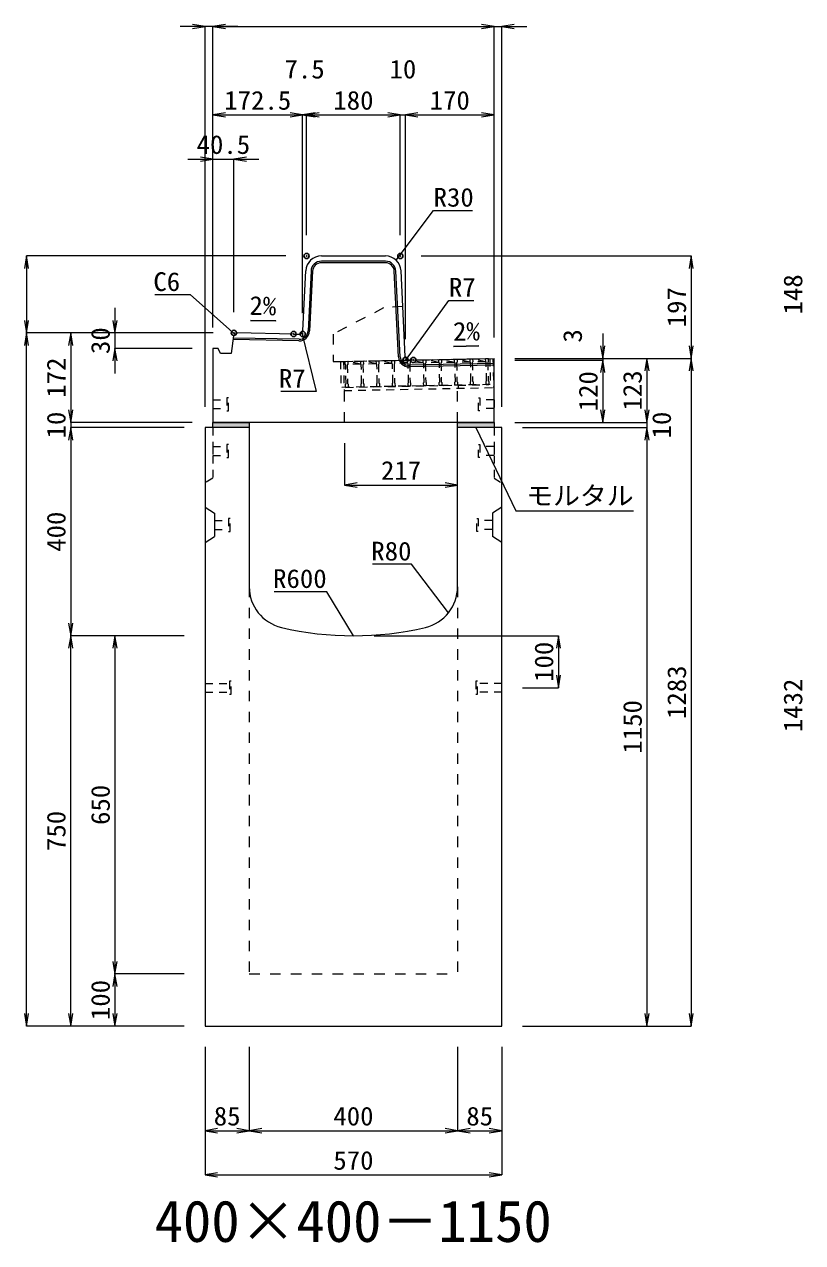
# Model space of a CAD drawing. Units: millimetres at full size. Extents: x -22536 to 51867, y -19720 to 38340.
# Drawn here: x 34918 to 36413, y -7786 to -5445 of the extents above; entities that cross this region are included whole.
import ezdxf
from ezdxf.enums import TextEntityAlignment as Align

# ---------------------------------------------------------------- set-up
doc = ezdxf.new("R2010")
doc.units = ezdxf.units.MM
doc.header["$LTSCALE"] = 20
doc.header["$PDMODE"] = 32
doc.header["$PDSIZE"] = 10
doc.linetypes.add('USER1', pattern=[2, 1, -1])
doc.linetypes.add('USER2', pattern=[1.35, 0.75, -0.6])
for name, color, linetype, lineweight in [('インサート', 3, 'USER2', 9), ('グレーチング', 7, 'USER2', 5), ('モルタル', 7, 'Continuous', 9), ('受枠', 3, 'USER2', 9), ('寸法線', 7, 'Continuous', 13), ('引出線', 4, 'Continuous', 13), ('本体', 2, 'Continuous', 13), ('目地', 132, 'Continuous', 5)]:
    doc.layers.add(name, color=color, linetype=linetype, lineweight=lineweight)
doc.layers.add('作業エリア', color=11, linetype='Continuous')
doc.layers.add('文字', color=7, linetype='Continuous')
doc.styles.add('ＭＳ 明朝', font='')
doc.styles.get('ＭＳ 明朝').set_extended_font_data('MS Mincho')

# ---------------------------------------------------------------- blocks, each defined once
blk = doc.blocks.new('open_arrow')
at = {"color": 0, "linetype": 'Continuous', "lineweight": -2}
blk.add_lwpolyline([(7.5, 1.25), (0, 0), (7.5, -1.25)], dxfattribs=at)

msp = doc.modelspace()

# ---------------------------------------------------------------- hatches: boundary and pattern name
at = {"layer": 'モルタル'}
for points in [[(35350, -6220), (35350, -6210), (35280, -6210), (35280, -6220)], [(35820, -6220), (35820, -6210), (35750, -6210), (35750, -6220)]]:
    msp.add_hatch(color=256, dxfattribs=at).paths.add_polyline_path(points)

# ---------------------------------------------------------------- linework, layer by layer
at = {"layer": 'インサート'}
for p, q in [((35280, -6166.5), (35307, -6166.5)), ((35280, -6166.5), (35280, -6183.5)), ((35310, -6162.5), (35307, -6162.5)), ((35307, -6162.5), (35307, -6187.5)), ((35310, -6187.5), (35310, -6162.5)), ((35790, -6162.5), (35793, -6162.5)), ((35790, -6187.5), (35790, -6162.5)), ((35793, -6162.5), (35793, -6187.5)), ((35820, -6166.5), (35793, -6166.5)), ((35820, -6166.5), (35820, -6183.5)), ((35280, -6183.5), (35307, -6183.5)), ((35307, -6187.5), (35310, -6187.5)), ((35793, -6187.5), (35790, -6187.5)), ((35820, -6183.5), (35793, -6183.5)), ((35280, -6256.5), (35307, -6256.5)), ((35280, -6256.5), (35280, -6273.5)), ((35280, -6273.5), (35307, -6273.5)), ((35310, -6252.5), (35307, -6252.5)), ((35307, -6252.5), (35307, -6277.5)), ((35310, -6277.5), (35310, -6252.5)), ((35790, -6252.5), (35793, -6252.5)), ((35790, -6277.5), (35790, -6252.5)), ((35793, -6252.5), (35793, -6277.5)), ((35820, -6256.5), (35793, -6256.5)), ((35820, -6273.5), (35793, -6273.5)), ((35820, -6256.5), (35820, -6273.5)), ((35307, -6277.5), (35310, -6277.5)), ((35793, -6277.5), (35790, -6277.5)), ((35283.2, -6398.5), (35310.2, -6398.5)), ((35283.2, -6398.5), (35283.2, -6415.5)), ((35313.2, -6394.5), (35310.2, -6394.5)), ((35310.2, -6394.5), (35310.2, -6419.5)), ((35313.2, -6419.5), (35313.2, -6394.5)), ((35786.8, -6394.5), (35789.8, -6394.5)), ((35786.8, -6419.5), (35786.8, -6394.5)), ((35789.8, -6394.5), (35789.8, -6419.5)), ((35816.8, -6398.5), (35789.8, -6398.5)), ((35816.8, -6398.5), (35816.8, -6415.5)), ((35283.2, -6415.5), (35310.2, -6415.5)), ((35310.2, -6419.5), (35313.2, -6419.5)), ((35789.8, -6419.5), (35786.8, -6419.5)), ((35816.8, -6415.5), (35789.8, -6415.5)), ((35265, -6711.5), (35312, -6711.5)), ((35265, -6711.5), (35265, -6728.5)), ((35315, -6707.5), (35312, -6707.5)), ((35312, -6707.5), (35312, -6732.5)), ((35315, -6732.5), (35315, -6707.5)), ((35788, -6707.5), (35785, -6707.5)), ((35785, -6707.5), (35785, -6732.5)), ((35788, -6732.5), (35788, -6707.5)), ((35835, -6711.5), (35788, -6711.5)), ((35835, -6728.5), (35835, -6711.5)), ((35265, -6728.5), (35312, -6728.5)), ((35312, -6732.5), (35315, -6732.5)), ((35785, -6732.5), (35788, -6732.5)), ((35835, -6728.5), (35788, -6728.5))]:
    msp.add_line(p, q, dxfattribs=at)
at = {"layer": 'グレーチング'}
for p, q in [((35533.97, -6092.54), (35808.92, -6087.21)), ((35564.08, -6097.95), (35538.97, -6092.44)), ((35564.08, -6097.95), (35539.08, -6098.44)), ((35594.07, -6097.37), (35568.96, -6091.86)), ((35594.07, -6097.37), (35569.08, -6097.86)), ((35624.07, -6096.79), (35598.96, -6091.28)), ((35624.07, -6096.79), (35599.07, -6097.28)), ((35654.06, -6096.21), (35628.95, -6090.7)), ((35654.06, -6096.21), (35629.07, -6096.7)), ((35684.06, -6095.63), (35658.95, -6090.12)), ((35684.06, -6095.63), (35659.06, -6096.12)), ((35714.05, -6095.05), (35688.94, -6089.54)), ((35714.05, -6095.05), (35689.06, -6095.54)), ((35744.05, -6094.47), (35718.93, -6088.96)), ((35744.05, -6094.47), (35719.05, -6094.95)), ((35774.04, -6093.89), (35748.93, -6088.38)), ((35774.04, -6093.89), (35749.05, -6094.37)), ((35804.04, -6093.31), (35778.92, -6087.8)), ((35804.04, -6093.31), (35779.04, -6093.79)), ((35534.94, -6142.53), (35809.89, -6137.21))]:
    msp.add_line(p, q, dxfattribs=at)
for points in [[(35804.89, -6137.3), (35804.77, -6131.3), (35805.75, -6130.28), (35805.05, -6094.29), (35804.04, -6093.31), (35803.92, -6087.31), (35808.92, -6087.21), (35809.03, -6093.21), (35808.05, -6094.23), (35808.75, -6130.23), (35809.77, -6131.21), (35809.89, -6137.21)], [(35533.97, -6092.54), (35538.97, -6092.44), (35539.08, -6098.44), (35538.1, -6099.46), (35538.8, -6135.45), (35539.82, -6136.43), (35539.94, -6142.43), (35534.94, -6142.53), (35534.82, -6136.53), (35535.8, -6135.51), (35535.1, -6099.52), (35534.09, -6098.53)], [(35568.8, -6134.87), (35569.81, -6135.85), (35569.93, -6141.85), (35564.93, -6141.95), (35564.82, -6135.95), (35565.8, -6134.93), (35565.1, -6098.93), (35564.08, -6097.95), (35563.96, -6091.96), (35568.96, -6091.86), (35569.08, -6097.86), (35568.1, -6098.88)], [(35598.79, -6134.29), (35599.81, -6135.27), (35599.92, -6141.27), (35594.93, -6141.37), (35594.81, -6135.37), (35595.79, -6134.35), (35595.09, -6098.35), (35594.07, -6097.37), (35593.96, -6091.38), (35598.96, -6091.28), (35599.07, -6097.28), (35598.09, -6098.3)], [(35628.78, -6133.71), (35629.8, -6134.69), (35629.92, -6140.69), (35624.92, -6140.79), (35624.8, -6134.79), (35625.78, -6133.77), (35625.09, -6097.77), (35624.07, -6096.79), (35623.95, -6090.79), (35628.95, -6090.7), (35629.07, -6096.7), (35628.09, -6097.72)], [(35658.78, -6133.13), (35659.8, -6134.11), (35659.91, -6140.11), (35654.91, -6140.2), (35654.8, -6134.21), (35655.78, -6133.19), (35655.08, -6097.19), (35654.06, -6096.21), (35653.95, -6090.21), (35658.95, -6090.12), (35659.06, -6096.12), (35658.08, -6097.14)], [(35685.77, -6132.61), (35685.08, -6096.61), (35684.06, -6095.63), (35683.94, -6089.63), (35688.94, -6089.54), (35689.06, -6095.54), (35688.08, -6096.55), (35688.77, -6132.55), (35689.79, -6133.53), (35689.91, -6139.53), (35684.91, -6139.62), (35684.79, -6133.63)], [(35715.77, -6132.03), (35715.07, -6096.03), (35714.05, -6095.05), (35713.94, -6089.05), (35718.93, -6088.96), (35719.05, -6094.95), (35718.07, -6095.97), (35718.77, -6131.97), (35719.79, -6132.95), (35719.9, -6138.95), (35714.9, -6139.04), (35714.79, -6133.04)], [(35749.05, -6094.37), (35748.06, -6095.39), (35748.76, -6131.39), (35749.78, -6132.37), (35749.9, -6138.37), (35744.9, -6138.46), (35744.78, -6132.46), (35745.76, -6131.44), (35745.07, -6095.45), (35744.05, -6094.47), (35743.93, -6088.47), (35748.93, -6088.38)], [(35779.04, -6093.79), (35778.06, -6094.81), (35778.76, -6130.81), (35779.78, -6131.79), (35779.89, -6137.79), (35774.89, -6137.88), (35774.78, -6131.88), (35775.76, -6130.86), (35775.06, -6094.87), (35774.04, -6093.89), (35773.92, -6087.89), (35778.92, -6087.8)]]:
    msp.add_lwpolyline(points, close=True, dxfattribs=at)
at = {"layer": 'モルタル'}
for points in [[(35280, -6210), (35350, -6210), (35350, -6220), (35280, -6220)], [(35750, -6210), (35820, -6210), (35820, -6220), (35750, -6220)]]:
    msp.add_lwpolyline(points, close=True, dxfattribs=at)
at = {"layer": '作業エリア'}
for p in [(35460, -5890), (35640, -5890), (35320.5, -6037.78), (35435, -6040), (35452.5, -6040), (35650, -6090), (35665, -6090)]:
    msp.add_point(p, dxfattribs=at)
at = {"layer": '受枠'}
for p, q in [((35524.97, -6092.71), (35817.92, -6087.04)), ((35811.92, -6087.16), (35812.89, -6137.15)), ((35817.92, -6087.04), (35819, -6143.03)), ((35524.97, -6092.71), (35525.94, -6142.7)), ((35530.97, -6092.59), (35532.05, -6148.58)), ((35812.89, -6137.15), (35525.94, -6142.7)), ((35532.05, -6148.58), (35819, -6143.03))]:
    msp.add_line(p, q, dxfattribs=at)
at = {"layer": '受枠', "linetype": 'Continuous'}
msp.add_line((35750.9, -6138.35), (35751.01, -6144.35), dxfattribs=at)
at = {"layer": '寸法線'}
for p, q in [((35328, -5448.91), (35217, -5448.91)), ((35265, -6180), (35265, -5448.91)), ((35280, -5448.91), (35820, -5448.91)), ((35280, -6027.78), (35280, -5448.91)), ((35280, -6027.78), (35280, -5448.91)), ((35772, -5448.91), (35883, -5448.91)), ((35820, -6047), (35820, -5448.91)), ((35820, -6047), (35820, -5448.91)), ((35835, -6180), (35835, -5448.91)), ((35280, -5618.91), (35500.5, -5618.91)), ((35280, -6027.78), (35280, -5618.91)), ((35404.5, -5618.91), (35508, -5618.91)), ((35452.5, -6000), (35452.5, -5618.91)), ((35452.5, -6000), (35452.5, -5618.91)), ((35460, -5850), (35460, -5618.91)), ((35460, -5618.91), (35640, -5618.91)), ((35460, -5850), (35460, -5618.91)), ((35592, -5618.91), (35698, -5618.91)), ((35640, -5850), (35640, -5618.91)), ((35640, -5850), (35640, -5618.91)), ((35650, -6050), (35650, -5618.91)), ((35650, -5618.91), (35820, -5618.91)), ((35650, -6050), (35650, -5618.91)), ((35820, -6047), (35820, -5618.91)), ((35232, -5703.91), (35368.5, -5703.91)), ((35280, -6027.78), (35280, -5703.91)), ((35320.5, -5997.78), (35320.5, -5703.91)), ((34922.06, -5890), (34922.06, -6037.78)), ((35420, -5890), (34922.06, -5890)), ((35680, -5890), (36198.78, -5890)), ((36198.78, -5890), (36198.78, -6087)), ((35092.06, -5989.78), (35092.06, -6115.78)), ((35280.5, -6037.78), (34922.06, -6037.78)), ((34922.06, -7370), (34922.06, -6037.78)), ((35280.5, -6037.78), (34922.06, -6037.78)), ((35007.06, -6037.78), (35007.06, -6210)), ((35280.5, -6037.78), (35007.06, -6037.78)), ((35280.5, -6037.78), (35092.06, -6037.78)), ((36028.78, -6039), (36028.78, -6138)), ((35240, -6067.78), (35092.06, -6067.78)), ((35860, -6087), (36028.78, -6087)), ((35860, -6087), (36113.78, -6087)), ((35860, -6087), (36198.78, -6087)), ((35860, -6087), (36198.78, -6087)), ((36113.78, -6087), (36113.78, -6210)), ((36198.78, -6087), (36198.78, -7370)), ((35860, -6090), (36028.78, -6090)), ((35860, -6090), (36028.78, -6090)), ((36028.78, -6090), (36028.78, -6210)), ((35007.06, -6162), (35007.06, -6268)), ((36113.78, -6162), (36113.78, -6268)), ((35240, -6210), (35007.06, -6210)), ((35240, -6210), (35007.06, -6210)), ((35225, -6220), (35007.06, -6220)), ((35007.06, -6220), (35007.06, -6620)), ((35225, -6220), (35007.06, -6220)), ((35860, -6210), (36028.78, -6210)), ((35860, -6210), (36113.78, -6210)), ((35860, -6210), (36113.78, -6210)), ((35875, -6220), (36113.78, -6220)), ((35875, -6220), (36113.78, -6220)), ((36113.78, -6220), (36113.78, -7370)), ((35533, -6250), (35533, -6330.23)), ((35533, -6330.23), (35750, -6330.23)), ((35225, -6620), (35007.06, -6620)), ((35007.06, -7370), (35007.06, -6620)), ((35225, -6620), (35007.06, -6620)), ((35092.06, -6620), (35092.06, -7270)), ((35225, -6620), (35092.06, -6620)), ((35590, -6620), (35943.78, -6620)), ((35943.78, -6620), (35943.78, -6720)), ((35875, -6720), (35943.78, -6720)), ((35225, -7270), (35092.06, -7270)), ((35092.06, -7270), (35092.06, -7370)), ((35225, -7270), (35092.06, -7270)), ((35225, -7370), (34922.06, -7370)), ((35225, -7370), (35007.06, -7370)), ((35225, -7370), (35092.06, -7370)), ((35875, -7370), (36113.78, -7370)), ((35875, -7370), (36198.78, -7370)), ((35265, -7410), (35265, -7571.16)), ((35265, -7410), (35265, -7656.16)), ((35350, -7410), (35350, -7571.16)), ((35350, -7410), (35350, -7571.16)), ((35750, -7410), (35750, -7571.16)), ((35750, -7410), (35750, -7571.16)), ((35835, -7410), (35835, -7571.16)), ((35835, -7410), (35835, -7656.16)), ((35265, -7571.16), (35350, -7571.16)), ((35350, -7571.16), (35750, -7571.16)), ((35750, -7571.16), (35835, -7571.16)), ((35265, -7656.16), (35835, -7656.16))]:
    msp.add_line(p, q, dxfattribs=at)
at = {"layer": '引出線'}
for points in [[(35632.14, -5898.26), (35703.9, -5802.42), (35778.58, -5802.42)], [(35323.13, -6040.82), (35237.22, -5964.53), (35168.88, -5964.53)], [(35651.83, -6088.07), (35733.35, -5975.32), (35781.28, -5975.32)], [(35401.24, -6014.96), (35352.5, -6013.99), (35401.25, -6014.96)], [(35450.67, -6038.07), (35478.33, -6150.5), (35410.4, -6150.5)], [(35741.91, -6064.01), (35790.62, -6063.03), (35741.88, -6064.01)], [(35785, -6220), (35861.7, -6379.77), (36087.62, -6379.77)], [(35732.76, -6575.58), (35661.5, -6482.47), (35586.83, -6482.47)], [(35550, -6620), (35498.63, -6535.25), (35397.63, -6535.25)]]:
    msp.add_lwpolyline(points, dxfattribs=at)
at = {"layer": '本体'}
for p, q in [((35488.54, -5890), (35611.46, -5890)), ((35452.83, -6033.35), (35458.57, -5918.5)), ((35649.67, -6083.35), (35641.43, -5918.5)), ((35319.76, -6043.74), (35326.5, -6037.9)), ((35435, -6040), (35326.5, -6037.9)), ((35435, -6040), (35445.84, -6040)), ((35319.76, -6043.74), (35315.5, -6077.78)), ((35280, -6067.78), (35280, -6210)), ((35290, -6067.78), (35280, -6067.78)), ((35295, -6077.78), (35290, -6067.78)), ((35315.5, -6077.78), (35295, -6077.78)), ((35665, -6090), (35820, -6087)), ((35820, -6210), (35820, -6087)), ((35665, -6090), (35656.66, -6090)), ((35265, -6220), (35265, -7370)), ((35350, -6220), (35265, -6220)), ((35820, -6210), (35280, -6210)), ((35350, -6220), (35350, -6525.96)), ((35750, -6525.96), (35750, -6220)), ((35835, -6220), (35750, -6220)), ((35835, -7370), (35835, -6220)), ((35265, -7370), (35835, -7370))]:
    msp.add_line(p, q, dxfattribs=at)
at = {"layer": '本体', "linetype": 'USER1'}
for p, q in [((35608, -5990), (35511, -6040)), ((35644.85, -5987), (35608, -5990)), ((35511, -6040), (35511, -6092.98)), ((35511, -6092.98), (35665, -6090)), ((35533, -6210), (35533, -6142.56)), ((35750, -6210), (35750, -6138.36))]:
    msp.add_line(p, q, dxfattribs=at)
at = {"layer": '本体', "linetype": 'USER2', "lineweight": 9}
for p, q in [((35280, -6220), (35280, -6317)), ((35820, -6220), (35820, -6317)), ((35280, -6317), (35265, -6326.5)), ((35820, -6317), (35835, -6326.5))]:
    msp.add_line(p, q, dxfattribs=at)
at = {"layer": '本体', "lineweight": 9}
for p, q in [((35265, -6373), (35283.2, -6384.5)), ((35283.2, -6384.5), (35283.2, -6429.5)), ((35835, -6373), (35816.8, -6384.5)), ((35816.8, -6384.5), (35816.8, -6429.5)), ((35265, -6441), (35283.2, -6429.5)), ((35835, -6441), (35816.8, -6429.5))]:
    msp.add_line(p, q, dxfattribs=at)
at = {"layer": '本体', "linetype": 'USER1', "lineweight": 15}
for p, q in [((35350, -6525.96), (35350, -7270)), ((35750, -6525.96), (35750, -7270)), ((35350, -7270), (35750, -7270))]:
    msp.add_line(p, q, dxfattribs=at)
at = {"layer": '本体'}
for centre, radius, start, end in [((35488.54, -5920), 30, 90, 177.13759), ((35611.46, -5920), 30, 2.86241, 90), ((35445.84, -6033), 7, 270, 357.13759), ((35656.66, -6083), 7, 182.86241, 270), ((35430, -6525.96), 80, 180, 256.65764), ((35670, -6525.96), 80, 283.34236, 0), ((35550, -6020), 600, 256.65764, 283.34236)]:
    msp.add_arc(centre, radius, start, end, dxfattribs=at)
at = {"layer": '目地'}
for p, q in [((35611.46, -5900), (35488.54, -5900)), ((35468.56, -5919), (35462.81, -6034.06)), ((35471.56, -5919.15), (35465.81, -6034.21)), ((35611.46, -5903), (35488.54, -5903)), ((35636.69, -6084.16), (35628.44, -5919.15)), ((35639.69, -6084.01), (35631.44, -5919)), ((35445.44, -6053.2), (35318.88, -6050.75)), ((35445.5, -6050.21), (35319.25, -6047.76)), ((35820, -6097), (35657, -6100.16)), ((35820, -6100), (35657.05, -6103.16))]:
    msp.add_line(p, q, dxfattribs=at)
for centre, radius, start, end in [((35488.54, -5920), 20, 90, 177.13759), ((35611.46, -5920), 20, 2.86241, 90), ((35488.54, -5920), 17, 90, 177.13759), ((35611.46, -5920), 17, 2.86241, 90), ((35445.83, -6033.21), 20, 268.89119, 357.13759), ((35445.83, -6033.21), 17, 268.89119, 357.13759), ((35656.67, -6083.16), 20, 182.86241, 271.10881), ((35656.67, -6083.16), 17, 182.86241, 271.10881)]:
    msp.add_arc(centre, radius, start, end, dxfattribs=at)

# ---------------------------------------------------------------- block references
at = {"layer": '寸法線', "xscale": 3.2, "yscale": 3.2}
for p, rotation in [((35265, -5448.91), 180), ((35820, -5448.91), 180), ((35820, -5448.91), 180), ((35452.5, -5618.91), 180), ((35640, -5618.91), 180), ((35640, -5618.91), 180), ((35820, -5618.91), 180), ((35280, -5703.91), 180), ((34922.06, -5890), 270), ((36198.78, -5890), 270), ((34922.06, -6037.78), 90), ((35092.06, -6037.78), 90), ((34922.06, -6037.78), 270), ((35007.06, -6037.78), 270), ((36028.78, -6087), 90), ((36198.78, -6087), 90), ((35092.06, -6067.78), 270), ((36113.78, -6087), 270), ((36198.78, -6087), 270), ((36028.78, -6090), 270), ((36028.78, -6090), 270), ((35007.06, -6210), 90), ((35007.06, -6210), 90), ((36028.78, -6210), 90), ((36113.78, -6210), 90), ((36113.78, -6210), 90), ((35007.06, -6220), 270), ((35007.06, -6220), 270), ((36113.78, -6220), 270), ((36113.78, -6220), 270), ((35750, -6330.23), 180), ((35007.06, -6620), 90), ((35007.06, -6620), 270), ((35092.06, -6620), 270), ((35943.78, -6620), 270), ((35943.78, -6720), 90), ((35092.06, -7270), 90), ((35092.06, -7270), 270), ((34922.06, -7370), 90), ((35007.06, -7370), 90), ((35092.06, -7370), 90), ((36113.78, -7370), 90), ((36198.78, -7370), 90), ((35350, -7571.16), 180), ((35750, -7571.16), 180), ((35835, -7571.16), 180), ((35835, -7656.16), 180)]:
    msp.add_blockref('open_arrow', p, dxfattribs=dict(at, rotation=rotation))
for p in [(35280, -5448.91), (35280, -5448.91), (35835, -5448.91), (35280, -5618.91), (35452.5, -5618.91), (35460, -5618.91), (35460, -5618.91), (35650, -5618.91), (35650, -5618.91), (35320.5, -5703.91), (35533, -6330.23), (35265, -7571.16), (35350, -7571.16), (35750, -7571.16), (35265, -7656.16)]:
    msp.add_blockref('open_arrow', p, dxfattribs=at)
at = {"layer": '引出線', "xscale": 0.0533, "yscale": 0.0533}
for p, rotation in [((35632.14, -5898.26), 53.2), ((35401.24, -6014.96), 178.9), ((35323.13, -6040.82), 138.4), ((35450.67, -6038.07), 283.8), ((35741.91, -6064.01), 1.1), ((35651.83, -6088.07), 54.1), ((35785, -6220), 295.6), ((35732.76, -6575.58), 127.4), ((35550, -6620), 121.2)]:
    msp.add_blockref('open_arrow', p, dxfattribs=dict(at, rotation=rotation))

# ---------------------------------------------------------------- texts
at = {"layer": '寸法線', "style": 'ＭＳ 明朝', "width": 1.05}
for s, p in [('7.5', (35456.25, -5530.91)), ('10', (35645, -5530.91)), ('172.5', (35366.25, -5590.91)), ('180', (35550, -5590.91)), ('170', (35735, -5590.91)), ('40.5', (35300.25, -5675.91)), ('217', (35641.5, -6302.23)), ('85', (35307.5, -7543.16)), ('400', (35550, -7543.16)), ('85', (35792.5, -7543.16)), ('570', (35550, -7628.16))]:
    msp.add_text(s, height=36.03, dxfattribs=at).set_placement(p, align=Align.MIDDLE_CENTER)
for s, p in [('148', (36394.06, -5963.89)), ('197', (36170.78, -5988.5)), ('30', (35064.06, -6052.78)), ('3', (35970.78, -6043.66)), ('172', (34979.06, -6123.89)), ('120', (36000.78, -6150)), ('123', (36085.78, -6148.5)), ('10', (34979.06, -6215)), ('10', (36141.78, -6215)), ('400', (34979.06, -6420)), ('100', (35915.78, -6670)), ('1283', (36170.78, -6728.5)), ('1432', (36394.06, -6753.89)), ('1150', (36085.78, -6795)), ('650', (35064.06, -6945)), ('750', (34979.06, -6995)), ('100', (35064.06, -7320))]:
    msp.add_text(s, height=36.03, rotation=90, dxfattribs=at).set_placement(p, align=Align.MIDDLE_CENTER)
at = {"layer": '引出線', "style": 'ＭＳ 明朝', "width": 1.05}
for s, p in [('R30', (35703.9, -5759.22)), ('R7', (35733.35, -5932.12)), ('モルタル', (35881.7, -6332.66))]:
    msp.add_text(s, height=36.03, dxfattribs=at).set_placement(p, align=Align.TOP_LEFT)
for s, p in [('C6', (35217.22, -5921.33)), ('R7', (35458.33, -6107.3)), ('R80', (35661.5, -6439.27)), ('R600', (35498.63, -6492.05))]:
    msp.add_text(s, height=36.03, dxfattribs=at).set_placement(p, align=Align.TOP_RIGHT)
msp.add_text('2%', height=36.03, rotation=358.854, dxfattribs=at).set_placement((35402.18, -5968.07), align=Align.TOP_RIGHT)
msp.add_text('2%', height=36.03, rotation=1.146, dxfattribs=at).set_placement((35740.94, -6017.11), align=Align.TOP_LEFT)
at = {"layer": '文字', "style": 'ＭＳ 明朝'}
msp.add_text('400×400－1150', height=80.06, dxfattribs=at).set_placement((35549.52, -7744.97), align=Align.MIDDLE_CENTER)

doc.saveas('drawing.dxf')
